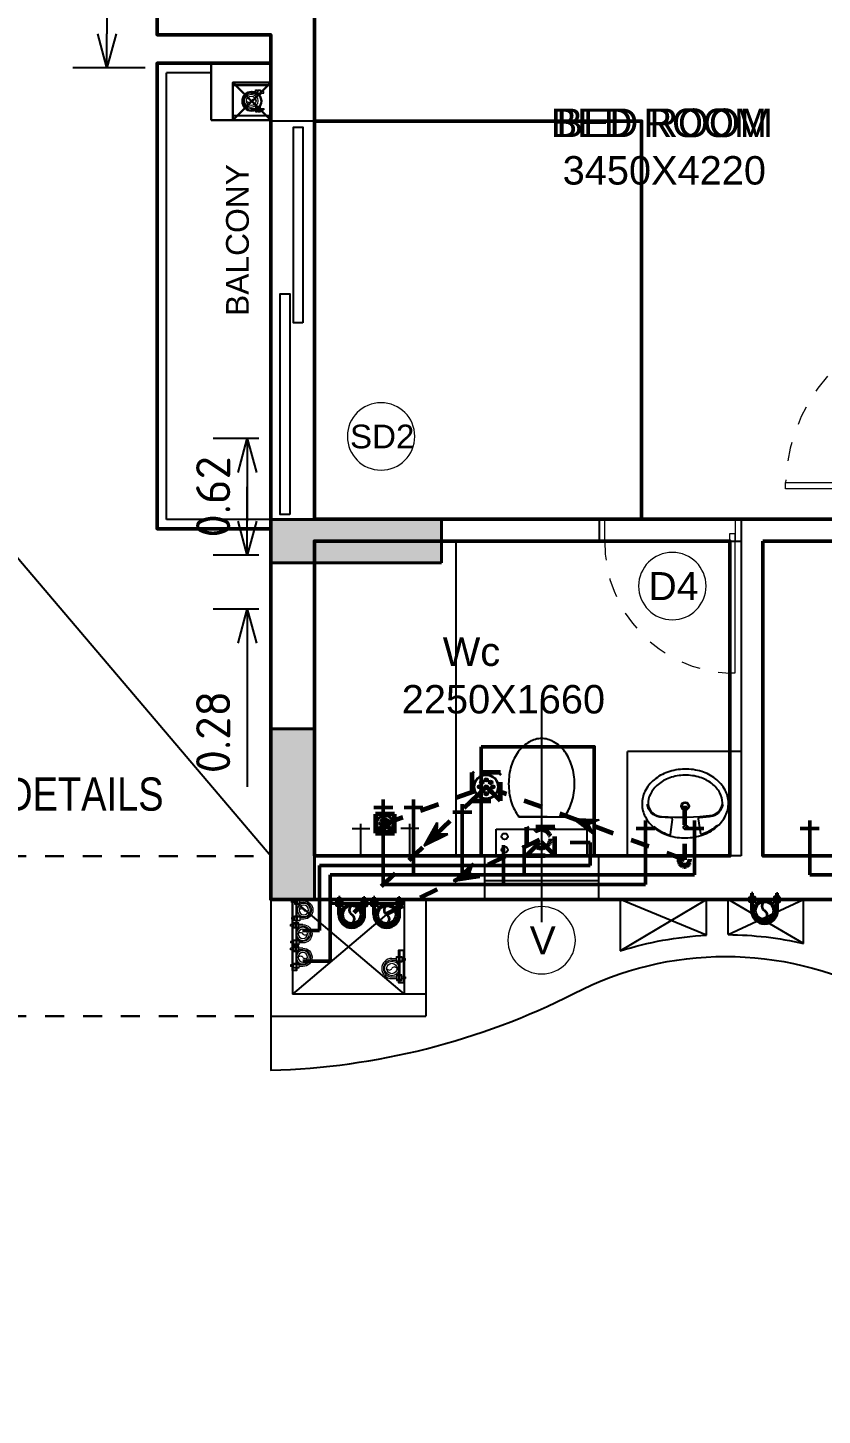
# Model space of a CAD drawing. Header units: inches. Extents: x 0 to 429, y 0 to 146.
# Drawn here: x 250.15 to 254.34, y 98.11 to 105.43 of the extents above; entities that cross this region are included whole.
import ezdxf
from ezdxf.enums import TextEntityAlignment as Align

# ---------------------------------------------------------------- set-up
doc = ezdxf.new("R2010")
doc.units = ezdxf.units.IN
doc.header["$MEASUREMENT"] = 0
doc.linetypes.add('Xr-4BHK-A-B-Typical-Sub$0$DASHED', pattern=[0.75, 0.5, -0.25])
doc.linetypes.add('Xr-4BHK-A-B-Typical-Sub$0$HIDDEN', pattern=[0.375, 0.25, -0.125])
doc.layers.get('DEFPOINTS').update_dxf_attribs({"lineweight": 18})
for name, color, linetype, lineweight in [('FLOOR01', 7, 'Continuous', 50), ('XR-4BHK-A-B-TYPICAL-SUB$0$CUTOUT', 6, 'Continuous', 30), ('XR-4BHK-A-B-TYPICAL-SUB$0$DOOR', 34, 'Continuous', 20), ('XR-4BHK-A-B-TYPICAL-SUB$0$LINE ABOVE', 6, 'Xr-4BHK-A-B-Typical-Sub$0$DASHED', 30), ('XR-4BHK-A-B-TYPICAL-SUB$0$PIPE', 30, 'Continuous', 30), ('XR-4BHK-A-B-TYPICAL-SUB$0$TOWER-COL', 1, 'Continuous', 40), ('XR-4BHK-A-B-TYPICAL-SUB$0$TOWER-COL-HATCH', 9, 'Continuous', 5), ('XR-4BHK-A-B-TYPICAL-SUB$0$WALL', 7, 'Continuous', 30)]:
    doc.layers.add(name, color=color, linetype=linetype, lineweight=lineweight)
doc.layers.add('XR-4BHK-A-B-TYPICAL-SUB$0$1PL-SHAFT-PIPE', color=7, linetype='Continuous')
doc.layers.add('XR-4BHK-A-B-TYPICAL-SUB$0$ELE', color=4, linetype='Continuous')
doc.layers.add('XR-4BHK-A-B-TYPICAL-SUB$0$SEWERARE LINE', color=7, linetype='Continuous', lineweight=35, true_color=0xca2d12)
doc.layers.add('XR-4BHK-A-B-TYPICAL-SUB$0$WATER SUPPLAY', color=7, linetype='Continuous', lineweight=0, true_color=0x00f000)
doc.styles.add('Sanvi Common', font='isocpeur.ttf')
doc.styles.add('Xr-4BHK-A-B-Typical-Sub$0$$0$DIM', font='arial.ttf', dxfattribs={"height": 4})
doc.styles.add('Xr-4BHK-A-B-Typical-Sub$0$$1$Standard', font='arial.ttf')
doc.styles.add('Xr-4BHK-A-B-Typical-Sub$0$DIM', font='arial.ttf')
doc.styles.add('Xr-4BHK-A-B-Typical-Sub$0$Standard', font='ARIALN.TTF')
doc.dimstyles.new('Sanvi Common', dxfattribs={"dimtxt": 0.18, "dimasz": 0.18, "dimexe": 0.18, "dimexo": 0.0625, "dimgap": 0.09, "dimtad": 1, "dimzin": 0, "dimdsep": 46, "dimtxsty": 'Sanvi Common', "dimblk": 'OPEN30', "dimcen": 0.09, "dimclrd": 68, "dimclre": 68, "dimclrt": 40, "dimadec": 0, "dimazin": 0, "dimtfac": 1, "dimtofl": 0, "dimtmove": 0, "dimatfit": 3, "dimldrblk": 'OPEN30', "dimfxl": 1, "dimtolj": 1, "dimtzin": 0, "dimarcsym": 0})

# ---------------------------------------------------------------- blocks, each defined once
blk = doc.blocks.new('Xr-4BHK-A-B-Typical-Sub$0$core typ')
at = {"layer": 'XR-4BHK-A-B-TYPICAL-SUB$0$ELE'}
blk.add_line((-3660.4, 0), (1665.9, -6264.8), dxfattribs=at)
at = {"layer": 'XR-4BHK-A-B-TYPICAL-SUB$0$LINE ABOVE'}
for p, q in [((-5325.2, -6265), (1665.2, -6265.2)), ((-5324.6, -7109.8), (1665.4, -7110))]:
    blk.add_line(p, q, dxfattribs=at)
blk = doc.blocks.new('Xr-4BHK-A-B-Typical-Sub$0$basin6')
blk.add_lwpolyline([(285.3, -227.3, 0.120605), (264.9, -143.3, 0.10507), (202.2, -66.9, 0.088649), (112.5, -18.2, 0.079738), (0.8, 0, 0.079738), (-111, -17.7, 0.088649), (-200.9, -65.9, 0.10507), (-264, -142.1, 0.120605), (-284.7, -226.1, 0.120605), (-264.3, -310.1, 0.10507), (-201.6, -386.5, 0.088649), (-112, -435.2, 0.079738), (-0.2, -453.4, 0.079738), (111.6, -435.7, 0.088649), (201.5, -387.5, 0.10507), (264.5, -311.3, 0.120605)], format="xyb", close=True)
for points in [[(-209.7, -80, -0.016805), (-197.8, -69.9, -0.092161), (-106, -21.4, -0.435128), (-99.7, -24.7), (-85.2, -123.6, -0.44775), (-92.4, -133.7, 0.015365), (-179.5, -141.3, 0.272514), (-249.3, -215.6, 0.272514)], [(210.3, -80, 0.016805), (198.4, -69.9, 0.092161), (106.6, -21.4, 0.435128), (100.3, -24.7), (85.8, -123.6, 0.396344), (97.2, -134.7, -0.011856), (170.2, -140.3, -0.340407), (250.3, -226.8)], [(-244.4, -216.7, 0.017243), (-244.7, -226.1, 0.120605), (-228.8, -291.7, 0.10507), (-176.6, -355.3, 0.088649), (-99.4, -397.2, 0.079738), (-0.1, -413.4, 0.079738), (99.2, -397.7, 0.088649), (176.6, -356.1, 0.10507), (229.1, -292.7, 0.120605), (245.3, -227.3, 0.120605)]]:
    blk.add_lwpolyline(points, format="xyb")
for centre, radius in [((0.3, -69.2), 14.5), ((1.4, -209.2), 26.4), ((1.4, -209.2), 21)]:
    blk.add_circle(centre, radius)
for centre, radius, start, end in [((-151.3, -237.7), 95.4, 106.29531, 167.27029), ((-3.5, -1750.2), 1613.5, 84.2769, 96.21233), ((155.4, -234.9), 90.2, 4.87746, 88.71858)]:
    blk.add_arc(centre, radius, start, end)
blk = doc.blocks.new('Xr-4BHK-A-B-Typical-Sub$0$1111')
for p, q in [((-6719.3, 24832.2), (-6719.3, 24832.2)), ((-6770.3, 24610.7), (-7008.8, 24610.7)), ((-6918.9, 24610.7), (-6770.3, 24610.7)), ((-7128.5, 24545.5), (-7128.5, 24404.3)), ((-6650.6, 24545.5), (-7128.5, 24545.5)), ((-6650.6, 24404.3), (-6650.6, 24545.5)), ((-7128.5, 24404.3), (-6650.6, 24404.3)), ((-6849.6, 24404.3), (-6849.6, 24404.3)), ((-6703, 24404.3), (-6703, 24404.3))]:
    blk.add_line(p, q)
at = {"extrusion": (0, 0, -1)}
for centre, major_axis, ratio, start_param, end_param in [((-6811.4, 24807.2), (175.8, 175.8), 1, 4.219591, 4.555787), ((-6859.2, 24842), (-134, 134), 1, 6.126583, 6.550859), ((-6889.6, 24895.3), (90.6, 90.6), 1, -1.303122, -0.785398), ((-6889.6, 24895.3), (-90.6, 90.6), 1, 0.785398, 1.303122), ((-6919.9, 24842), (134, 134), 1, -0.267674, 0.156602), ((-6967.7, 24807.2), (-175.8, 175.8), 1, 1.727398, 2.063595), ((-6735.9, 24784.5), (231.5, 231.5), 1, 3.926991, 4.219591), ((-7043.2, 24784.5), (231.5, 231.5), 1, 0.492798, 0.785398), ((-6735.9, 24784.5), (-231.5, 231.5), 1, 5.205187, 5.497787), ((-7043.2, 24784.5), (231.5, 231.5), 1, 0.785398, 1.077998), ((-6811.4, 24761.7), (-175.8, 175.8), 1, 4.868991, 5.205187), ((-6967.7, 24761.7), (-231.2, 91.4), 0.988951, 3.056609, 3.421062), ((-6859.2, 24726.9), (-134, 134), 1, 4.837165, 4.868991), ((-6694.7, 24507), (-11.5, 11.5), 1, 3.141593, 9.424778), ((-6694.7, 24437.2), (11.5, 11.5), 1, 1.570796326805002, 7.853981633984588)]:
    blk.add_ellipse(centre, major_axis=major_axis, ratio=ratio, start_param=start_param, end_param=end_param, dxfattribs=at)
blk = doc.blocks.new('Xr-4BHK-A-B-Typical-Sub$0$d-750')
at = {"layer": 'XR-4BHK-A-B-TYPICAL-SUB$0$DOOR'}
for p, q in [((0, 718.7), (0, 750)), ((0, 750), (115, 750)), ((115, 718.7), (0, 718.7)), ((115, 750), (115, 718.7)), ((0, 0), (0, 31.2)), ((0, 31.2), (115, 31.2)), ((115, 31.2), (115, 0)), ((115, 0), (0, 0))]:
    blk.add_line(p, q, dxfattribs=at)
blk.add_lwpolyline([(73.9, 34.2), (811.3, 34.2), (811.3, 59.2), (73.9, 59.2)], close=True, dxfattribs=at)
at = {"layer": 'XR-4BHK-A-B-TYPICAL-SUB$0$DOOR', "color": 8, "linetype": 'Xr-4BHK-A-B-Typical-Sub$0$HIDDEN', "extrusion": (0, 0, -1)}
blk.add_ellipse((125, 31.2), major_axis=(218.4, 652.1), ratio=0.99874, start_param=-0.33813, end_param=1.207251, dxfattribs=at)
blk = doc.blocks.new('Xr-4BHK-A-B-Typical-Sub$0$RWP')
at = {"layer": 'XR-4BHK-A-B-TYPICAL-SUB$0$CUTOUT'}
for p, q in [((0, 200), (200, 0)), ((200, 200), (0, 0))]:
    blk.add_line(p, q, dxfattribs=at)
blk.add_lwpolyline([(0, 0), (200, 0), (200, 200), (0, 200)], close=True, dxfattribs=at)
at = {"layer": 'XR-4BHK-A-B-TYPICAL-SUB$0$ELE'}
for p, q in [((0, 200), (0, 0)), ((25, 200), (25, 0))]:
    blk.add_line(p, q, dxfattribs=at)
at = {"layer": 'XR-4BHK-A-B-TYPICAL-SUB$0$PIPE'}
blk.add_circle((100, 100), 50, dxfattribs=at)
at = {"layer": 'XR-4BHK-A-B-TYPICAL-SUB$0$WALL'}
for p, q in [((0, 315), (300.3, 315)), ((0, 200), (0, 315)), ((300.3, 0), (300.3, 315)), ((0, 200), (185.3, 200)), ((185.3, 0), (185.3, 200))]:
    blk.add_line(p, q, dxfattribs=at)
blk = doc.blocks.new('Xr-4BHK-A-B-Typical-Sub$0$$0$DOOR NO')
at = {"lineweight": 0}
blk.add_circle((0, 0), 10, dxfattribs=at)
at = {"style": 'Xr-4BHK-A-B-Typical-Sub$0$$0$DIM'}
blk.add_attdef('X1', text='', height=9, dxfattribs=at).set_placement((0, 0), align=Align.MIDDLE_CENTER)
blk = doc.blocks.new('_Open30')
at = {"color": 0, "linetype": 'ByBlock', "lineweight": -2}
for p, q in [((-1, 0.268), (0, 0)), ((0, 0), (-1, -0.268)), ((0, 0), (-1, 0))]:
    blk.add_line(p, q, dxfattribs=at)
blk = doc.blocks.new('*D374')
at = {"color": 68, "lineweight": -2, "transparency": 16777216}
for p, q in [((251.3667, 103.2613), (251.1252, 103.2613)), ((251.3052, 103.0813), (251.3052, 102.8261)), ((251.3667, 102.6461), (251.1252, 102.6461))]:
    blk.add_line(p, q, dxfattribs=at)
at = {"layer": 'DEFPOINTS', "color": 0, "transparency": 16777216}
for p in [(251.4292, 103.2613), (251.3052, 102.6461), (251.4292, 102.6461)]:
    blk.add_point(p, dxfattribs=at)
at = {"color": 68, "lineweight": -2, "transparency": 16777216, "xscale": 0.18, "yscale": 0.18, "zscale": 0.18}
for p, rotation in [((251.3052, 103.2613), 90), ((251.3052, 102.6461), 270)]:
    blk.add_blockref('_Open30', p, dxfattribs=dict(at, rotation=rotation))
at = {"color": 40, "transparency": 16777216, "insert": (251.1252, 102.9537), "char_height": 0.18, "attachment_point": 5, "rotation": 90, "style": 'Sanvi Common'}
blk.add_mtext('\\A1;0.62', dxfattribs=at)
blk = doc.blocks.new('*D375')
at = {"color": 68, "lineweight": -2, "transparency": 16777216}
for p, q in [((251.3052, 102.8261), (251.3052, 103.0061)), ((251.3667, 102.6461), (251.1252, 102.6461)), ((251.3667, 102.3613), (251.1252, 102.3613)), ((251.3052, 102.1813), (251.3052, 101.4253))]:
    blk.add_line(p, q, dxfattribs=at)
at = {"layer": 'DEFPOINTS', "color": 0, "transparency": 16777216}
for p in [(251.4292, 102.6461), (251.3052, 102.3613), (251.4292, 102.3613)]:
    blk.add_point(p, dxfattribs=at)
at = {"color": 68, "lineweight": -2, "transparency": 16777216, "xscale": 0.18, "yscale": 0.18, "zscale": 0.18}
for p, rotation in [((251.3052, 102.6461), 270), ((251.3052, 102.3613), 90)]:
    blk.add_blockref('_Open30', p, dxfattribs=dict(at, rotation=rotation))
at = {"color": 40, "transparency": 16777216, "insert": (251.1252, 101.7133), "char_height": 0.18, "attachment_point": 5, "rotation": 90, "style": 'Sanvi Common'}
blk.add_mtext('\\A1;0.28', dxfattribs=at)
blk = doc.blocks.new('*D379')
at = {"color": 68, "lineweight": -2, "transparency": 16777216}
for p, q in [((250.7667, 107.6712), (250.3854, 107.6712)), ((250.5654, 107.4912), (250.5654, 105.3963)), ((250.7667, 105.2163), (250.3854, 105.2163))]:
    blk.add_line(p, q, dxfattribs=at)
at = {"layer": 'DEFPOINTS', "color": 0, "transparency": 16777216}
for p in [(250.8292, 107.6712), (250.5654, 105.2163), (250.8292, 105.2163)]:
    blk.add_point(p, dxfattribs=at)
at = {"color": 68, "lineweight": -2, "transparency": 16777216, "xscale": 0.18, "yscale": 0.18, "zscale": 0.18}
for p, rotation in [((250.5654, 107.6712), 90), ((250.5654, 105.2163), 270)]:
    blk.add_blockref('_Open30', p, dxfattribs=dict(at, rotation=rotation))
at = {"color": 40, "transparency": 16777216, "insert": (250.3854, 106.4438), "char_height": 0.18, "attachment_point": 5, "rotation": 90, "style": 'Sanvi Common'}
blk.add_mtext('\\A1;2.45', dxfattribs=at)
blk = doc.blocks.new('Xr-4BHK-A-B-Typical-Sub$0$REV.CO.')
at = {"layer": 'XR-4BHK-A-B-TYPICAL-SUB$0$TOWER-COL-HATCH'}
for points in [[(459366.1, 17980.2), (459596.1, 17980.2), (459596.1, 17079.7), (459366.1, 17079.7)], [(459596.1, 16205.2), (459596.1, 15975.2), (458695.7, 15975.2), (458695.7, 16205.2)]]:
    blk.add_hatch(color=256, dxfattribs=at).paths.add_polyline_path(points)
at = {"layer": 'XR-4BHK-A-B-TYPICAL-SUB$0$TOWER-COL'}
for points in [[(459366.1, 17079.7), (459596.1, 17079.7), (459596.1, 17980.2), (459366.1, 17980.2)], [(458695.7, 16205.2), (458695.7, 15975.2), (459596.1, 15975.2), (459596.1, 16205.2)]]:
    blk.add_lwpolyline(points, close=True, dxfattribs=at)
blk = doc.blocks.new('Xr-4BHK-A-B-Typical-Sub$0$CI100')
at = {"layer": 'XR-4BHK-A-B-TYPICAL-SUB$0$SEWERARE LINE', "ltscale": 100}
for p, q in [((-78.9, 0), (-78.9, 11.5)), ((-74, 60.7), (-74, 11.5)), ((-66, 60.7), (-66, 11.5)), ((-61.1, 0), (-61.1, 11.5)), ((61.1, 0), (61.1, 11.5)), ((66, 60.7), (66, 11.5)), ((74, 60.7), (74, 11.5)), ((78.9, 0), (78.9, 11.5)), ((-78.9, -15.5), (-78.9, -4)), ((-74, 0), (-74, -4)), ((-74, -15.5), (-74, -37.3)), ((-74, -16.8), (-74, -37.3)), ((-66, -37.3), (-74, -37.3)), ((-66, 0), (-66, -4)), ((-66, -15.5), (-66, -37.3)), ((-66, -16.8), (-66, -37.3)), ((-61.1, -15.5), (-61.1, -4)), ((61.1, -15.5), (61.1, -4)), ((66, 0), (66, -4)), ((66, -15.5), (66, -37.3)), ((66, -16.8), (66, -37.3)), ((66, -37.3), (74, -37.3)), ((74, 0), (74, -4)), ((74, -15.5), (74, -37.3)), ((74, -16.8), (74, -37.3)), ((78.9, -15.5), (78.9, -4))]:
    blk.add_line(p, q, dxfattribs=at)
for points in [[(-85.4, 0), (-54.6, 0), (-54.6, 11.5), (-85.4, 11.5)], [(85.4, 0), (54.6, 0), (54.6, 11.5), (85.4, 11.5)], [(-85.4, -15.5), (-54.6, -15.5), (-54.6, -4), (-85.4, -4)], [(85.4, -15.5), (54.6, -15.5), (54.6, -4), (85.4, -4)]]:
    blk.add_lwpolyline(points, close=True, dxfattribs=at)
for radius in [60.7, 50]:
    blk.add_circle((0, 60.7), radius, dxfattribs=at)
for centre, radius, start, end in [((0, 60.7), 74, 0, 180), ((0, 60.7), 66, 0, 180), ((13.9, 85.7), 28.6, 119.0199, 240.9801), ((-13.9, 35.7), 28.6, 299.0199, 60.9801)]:
    blk.add_arc(centre, radius, start, end, dxfattribs=at)
blk = doc.blocks.new('Xr-4BHK-A-B-Typical-Sub$0$CI50')
at = {"layer": 'XR-4BHK-A-B-TYPICAL-SUB$0$WATER SUPPLAY', "ltscale": 100}
for p, q in [((-53.2, 2), (-53.2, 13.5)), ((-48.3, 35), (-48.3, 13.5)), ((-48.3, 2), (-48.3, -2)), ((-40.3, 35), (-40.3, 13.5)), ((-40.3, 2), (-40.3, -2)), ((-35.4, 2), (-35.4, 13.5)), ((35.4, 2), (35.4, 13.5)), ((40.3, 35), (40.3, 13.5)), ((40.3, 2), (40.3, -2)), ((48.3, 35), (48.3, 13.5)), ((48.3, 2), (48.3, -2)), ((53.2, 2), (53.2, 13.5)), ((-53.2, -13.5), (-53.2, -2)), ((-48.3, -13.5), (-48.3, -30.6)), ((-48.3, -14.8), (-48.3, -30.6)), ((-40.3, -30.6), (-48.3, -30.6)), ((-40.3, -13.5), (-40.3, -30.6)), ((-40.3, -14.8), (-40.3, -30.6)), ((-35.4, -13.5), (-35.4, -2)), ((35.4, -13.5), (35.4, -2)), ((40.3, -13.5), (40.3, -30.6)), ((40.3, -14.8), (40.3, -30.6)), ((40.3, -30.6), (48.3, -30.6)), ((48.3, -13.5), (48.3, -30.6)), ((48.3, -14.8), (48.3, -30.6)), ((53.2, -13.5), (53.2, -2))]:
    blk.add_line(p, q, dxfattribs=at)
at = {"layer": 'XR-4BHK-A-B-TYPICAL-SUB$0$WATER SUPPLAY', "ltscale": 100, "elevation": 0}
for points in [[(-57.9, 2), (-30.9, 2), (-30.9, 13.5), (-57.9, 13.5)], [(57.9, 2), (30.9, 2), (30.9, 13.5), (57.9, 13.5)], [(-57.9, -13.5), (-30.9, -13.5), (-30.9, -2), (-57.9, -2)], [(57.9, -13.5), (30.9, -13.5), (30.9, -2), (57.9, -2)]]:
    blk.add_lwpolyline(points, close=True, dxfattribs=at)
at = {"layer": 'XR-4BHK-A-B-TYPICAL-SUB$0$WATER SUPPLAY', "ltscale": 100}
for radius in [35, 25]:
    blk.add_circle((0, 35), radius, dxfattribs=at)
for centre, radius, start, end in [((0, 35), 48.3, 0, 180), ((0, 35), 40.3, 360, 180), ((6.9, 47.5), 14.3, 119.0199, 240.9801), ((-6.9, 22.5), 14.3, 299.0199, 60.9801)]:
    blk.add_arc(centre, radius, start, end, dxfattribs=at)
blk = doc.blocks.new('Xr-4BHK-A-B-Typical-Sub$0$A6')
at = {"linetype": 'Continuous', "lineweight": -3}
h = blk.add_hatch(dxfattribs=at)
h.set_pattern_fill('ANSI31', color=8, scale=51.850019, angle=269.98621, style=0)
h.set_pattern_definition([(314.9862146, (-3558.9815, 121585.5365), (4.58404006, 4.58183475), [])])
h.paths.add_polyline_path([(-42.5, 41.5), (0, 0), (-42.5, -41.5), (91.7, 0)])
for p, q in [((-42.5, 41.5), (0, 0)), ((91.7, 0), (-42.5, 41.5)), ((-42.5, -41.5), (0, 0)), ((0, 0), (91.7, 0)), ((91.7, 0), (-42.5, -41.5))]:
    blk.add_line(p, q, dxfattribs=at)
blk = doc.blocks.new('Xr-4BHK-A-B-Typical-Sub$0$FT 100')
at = {"linetype": 'Continuous'}
blk.add_ellipse((0, 0), major_axis=(63.4, -2.9), ratio=1, start_param=0.046079, end_param=6.329264, dxfattribs=at)
for centre in [(-36.7, 0), (-23.3, 23.3), (0, 35.4), (0, 0), (23.3, 23.3), (36.7, 0), (-23.3, -23.3), (0, -35.4), (23.3, -23.3)]:
    blk.add_ellipse(centre, major_axis=(7.97, 0), ratio=1)
blk = doc.blocks.new('Xr-4BHK-A-B-Typical-Sub$0$A$C14D55273')
at = {"layer": 'XR-4BHK-A-B-TYPICAL-SUB$0$WATER SUPPLAY', "lineweight": 50}
for p, q in [((12186.2, -2395), (12043.1, -2395)), ((12043.1, -2395), (12043.1, -2849.5)), ((12188.2, -2556.9), (12098.2, -2556.9)), ((12098.2, -2556.9), (12098.2, -2899.5)), ((9513.3, -2849.5), (8032.1, -2849.5)), ((9513.3, -3136.8), (9513.3, -2849.5)), ((10121.7, -2849.5), (12043.1, -2849.5)), ((10121.7, -3136.8), (10121.7, -2849.5)), ((10379.2, -2799.5), (11762.7, -2799.5)), ((10379.2, -3136.8), (10379.2, -2799.5)), ((11019, -3006.4), (11019, -2849.5)), ((11128.6, -3006.4), (11128.6, -2799.5)), ((11345.7, -3223.5), (11345.7, -2849.5)), ((11602.9, -3248.1), (11602.9, -2849.5)), ((11762.7, -3248.1), (11762.7, -2799.5)), ((10671.8, -2899.5), (12098.2, -2899.5)), ((10671.8, -2899.5), (10671.8, -3020.1)), ((10671.8, -3020.1), (10776.5, -3020.1)), ((9463.3, -3094.3), (9563.3, -3094.3)), ((10171.7, -3094.3), (10071.7, -3094.3)), ((10429.2, -3094.3), (10329.2, -3094.3)), ((11395.7, -3181), (11295.7, -3181)), ((11652.9, -3205.6), (11552.9, -3205.6)), ((11812.7, -3205.6), (11712.7, -3205.6))]:
    blk.add_line(p, q, dxfattribs=at)
blk = doc.blocks.new('Xr-4BHK-A-B-Typical-Sub$0$A$C2521575D')
at = {"layer": 'XR-4BHK-A-B-TYPICAL-SUB$0$1PL-SHAFT-PIPE'}
for p, q in [((20261.7, 2542.2), (20261.7, 2167.6)), ((20828.6, 2521.2), (20448.5, 2521.2)), ((20807.6, 2271.6), (20807.6, 2100.3))]:
    blk.add_line(p, q, dxfattribs=at)
for points in [[(20240.7, 2542.2), (20240.7, 2167.6), (20265.7, 2167.6), (20265.7, 2542.2)], [(20828.6, 2542.2), (20448.5, 2542.3), (20448.5, 2517.2), (20828.6, 2517.2)], [(20828.6, 2271.6), (20828.6, 2100.3), (20803.6, 2100.3), (20803.6, 2271.6)]]:
    blk.add_lwpolyline(points, close=True, dxfattribs=at)
at = {"layer": 'XR-4BHK-A-B-TYPICAL-SUB$0$SEWERARE LINE', "linetype": 'Xr-4BHK-A-B-Typical-Sub$0$HIDDEN', "lineweight": 60, "ltscale": 200}
for p, q in [((21339.3, 3059.2), (21189.3, 3209.2)), ((21189.3, 3059.2), (21339.3, 3209.2)), ((21218.3, 3090.4), (20555.6, 2459.6)), ((20730.4, 2940.3), (21204.6, 3112.5)), ((22310.1, 2749.7, 0), (21323.9, 3112.3, 0)), ((22310.1, 3033.7), (22310.1, 2749.7, 0)), ((20780.4, 2890.3), (20680.4, 2990.3)), ((20680.4, 2890.3), (20780.4, 2990.3)), ((20735.6, 2462.5), (21553.3, 2860.2, 0)), ((21626.1, 2771.8), (21476.1, 2921.8)), ((21476.1, 2771.8), (21626.1, 2921.8))]:
    blk.add_line(p, q, dxfattribs=at)
for points in [[(21339.3, 3209.2), (21189.3, 3209.2), (21189.3, 3059.2), (21339.3, 3059.2)], [(20780.4, 2990.3), (20680.4, 2990.3), (20680.4, 2890.3), (20780.4, 2890.3)], [(21626.1, 2921.8), (21476.1, 2921.8), (21476.1, 2771.8), (21626.1, 2771.8)]]:
    blk.add_lwpolyline(points, close=True, dxfattribs=at)
blk.add_circle((21552.9, 2860), 50, dxfattribs=at)
for centre, radius, start, end in [((22310.1, 2744.2, 0), 30, 146.44269, 33.55731), ((22310.1, 2749.7, 0), 27.3, 156.0932, 23.9068)]:
    blk.add_arc(centre, radius, start, end, dxfattribs=at)
at = {"layer": 'XR-4BHK-A-B-TYPICAL-SUB$0$1PL-SHAFT-PIPE', "rotation": 90}
blk.add_blockref('Xr-4BHK-A-B-Typical-Sub$0$CI50', (20060.8, 6751.7), dxfattribs=at)
at = {"layer": 'XR-4BHK-A-B-TYPICAL-SUB$0$1PL-SHAFT-PIPE'}
for name, p, xscale, yscale, zscale, rotation in [('Xr-4BHK-A-B-Typical-Sub$0$CI100', (22732.1, 2538.3), 0.9404999999969732, 0.9404999999969732, 0.9404999999969732, 180), ('Xr-4BHK-A-B-Typical-Sub$0$CI100', (20555.6, 2517.5), 0.9404999999969732, 0.9404999999969732, 0.9404999999969732, 180), ('Xr-4BHK-A-B-Typical-Sub$0$CI100', (20740, 2517.2), 0.9404999999969732, 0.9404999999969732, 0.9404999999969732, 180), ('Xr-4BHK-A-B-Typical-Sub$0$CI50', (20805.4, 2175.9), 1.099999999976717, 1.099999999976717, 1.099999999976717, 90)]:
    blk.add_blockref(name, p, dxfattribs=dict(at, xscale=xscale, yscale=yscale, zscale=zscale, rotation=rotation))
at = {"layer": 'XR-4BHK-A-B-TYPICAL-SUB$0$1PL-SHAFT-PIPE', "xscale": -1, "rotation": 270}
for p in [(20267.7, 2484.3), (20262.8, 2358.7), (20262.8, 2234.8)]:
    blk.add_blockref('Xr-4BHK-A-B-Typical-Sub$0$CI50', p, dxfattribs=at)
at = {"layer": 'XR-4BHK-A-B-TYPICAL-SUB$0$SEWERARE LINE', "linetype": 'Xr-4BHK-A-B-Typical-Sub$0$HIDDEN', "lineweight": 60, "ltscale": 200, "rotation": 90}
blk.add_blockref('Xr-4BHK-A-B-Typical-Sub$0$FT 100', (21264.3, 3134.2), dxfattribs=at)
at = {"layer": 'XR-4BHK-A-B-TYPICAL-SUB$0$SEWERARE LINE', "linetype": 'Xr-4BHK-A-B-Typical-Sub$0$HIDDEN', "lineweight": 60, "ltscale": 200, "extrusion": (-5.62196e-09, -1.55015e-08, 1), "rotation": 160.0793134865189}
blk.add_blockref('Xr-4BHK-A-B-Typical-Sub$0$A6', (21805.7, 2935.6, 0), dxfattribs=at)
at = {"layer": 'XR-4BHK-A-B-TYPICAL-SUB$0$SEWERARE LINE', "linetype": 'Xr-4BHK-A-B-Typical-Sub$0$HIDDEN', "lineweight": 60, "ltscale": 200, "xscale": 0.6666666666715173, "yscale": 0.6666666666715173, "zscale": 0.6666666666715173, "rotation": 90}
blk.add_blockref('Xr-4BHK-A-B-Typical-Sub$0$FT 100', (20730.4, 2940.3), dxfattribs=at)
at = {"layer": 'XR-4BHK-A-B-TYPICAL-SUB$0$SEWERARE LINE', "linetype": 'Xr-4BHK-A-B-Typical-Sub$0$HIDDEN', "lineweight": 60, "ltscale": 200, "extrusion": (1.13602e-08, -1.19519e-08, 1), "rotation": 223.5598119456764}
blk.add_blockref('Xr-4BHK-A-B-Typical-Sub$0$A6', (21003.5, 2885.8, 0), dxfattribs=at)
at = {"layer": 'XR-4BHK-A-B-TYPICAL-SUB$0$SEWERARE LINE', "linetype": 'Xr-4BHK-A-B-Typical-Sub$0$HIDDEN', "lineweight": 60, "ltscale": 200, "extrusion": (7.22204e-09, -1.48238e-08, 1), "rotation": 205.9886997885917}
blk.add_blockref('Xr-4BHK-A-B-Typical-Sub$0$A6', (21174.6, 2676.1, 0), dxfattribs=at)
at = {"layer": 'XR-4BHK-A-B-TYPICAL-SUB$0$WATER SUPPLAY', "rotation": 180}
blk.add_blockref('Xr-4BHK-A-B-Typical-Sub$0$A$C14D55273', (32483.9, -180.6), dxfattribs=at)

msp = doc.modelspace()

# ---------------------------------------------------------------- linework, layer by layer
for p, q in [((250.8292, 107.085), (250.8292, 105.3901)), ((251.6592, 104.935), (251.6592, 105.5051)), ((250.8292, 105.3901), (251.4292, 105.3901)), ((251.4292, 105.2401), (251.4292, 105.3901)), ((251.1143, 105.2401), (250.8292, 105.2401)), ((250.8292, 102.7851), (250.8292, 105.2401)), ((251.1143, 105.1901), (250.8792, 105.1901)), ((250.8792, 102.8351), (250.8792, 105.1901)), ((251.4292, 104.935), (251.4292, 105.1251)), ((251.6592, 104.935), (251.4292, 104.935)), ((251.4292, 102.8351), (251.4292, 104.935)), ((251.6592, 104.935), (251.6592, 102.8351)), ((251.4292, 102.8351), (250.8792, 102.8351)), ((251.4292, 102.8351), (253.1597, 102.8351)), ((251.4292, 100.8301), (251.4292, 102.8351)), ((253.1597, 102.8351), (253.1597, 102.7201)), ((253.9092, 102.835), (255.1092, 102.835)), ((253.9092, 102.835), (253.9092, 101.06)), ((251.4292, 102.7851), (250.8292, 102.7851)), ((251.6592, 102.7201), (253.1597, 102.7201)), ((251.6592, 101.0601), (251.6592, 102.7201)), ((252.4063, 101.06), (252.4063, 102.72)), ((253.1592, 102.72), (253.9092, 102.72)), ((254.0242, 102.72), (256.3397, 102.72)), ((254.0242, 102.72), (254.0242, 101.06)), ((252.8563, 101.8768), (252.8563, 100.71)), ((253.9092, 101.61), (253.3092, 101.61)), ((253.3092, 101.06), (253.3092, 101.61)), ((251.8573, 101.2049), (251.9512, 101.2049)), ((251.9043, 101.0601), (251.9043, 101.2294)), ((252.2087, 101.2049), (252.1148, 101.2049)), ((252.1618, 101.0601), (252.1618, 101.2294)), ((254.2223, 101.2048), (254.3162, 101.2048)), ((254.2693, 101.06), (254.2693, 101.2293)), ((252.5563, 101.0601), (251.6592, 101.0601)), ((253.1563, 101.0601), (252.5563, 101.0601)), ((252.5563, 101.0601), (252.5563, 100.8301)), ((253.1563, 101.0601), (253.1563, 100.83)), ((253.9092, 101.06), (253.1563, 101.0601)), ((254.9213, 101.06), (254.0242, 101.06)), ((253.1563, 100.9601), (252.5563, 100.9601)), ((252.5563, 100.9301), (253.1563, 100.9301)), ((251.4292, 100.8301), (251.4292, 100.2153)), ((252.5563, 100.8301), (251.5442, 100.83)), ((251.5442, 100.83), (251.5442, 100.3303)), ((251.5442, 100.83), (252.1321, 100.3303)), ((252.1321, 100.83), (251.5442, 100.3303)), ((252.1321, 100.8301), (252.1321, 100.3303)), ((252.2471, 100.8301), (252.2471, 100.3303)), ((252.5563, 100.8301), (253.1563, 100.8301)), ((254.9213, 100.83), (253.1563, 100.83)), ((253.2713, 100.83), (253.2713, 100.5595)), ((253.7255, 100.6422), (253.2713, 100.83)), ((253.2713, 100.5595), (253.7255, 100.83)), ((253.7255, 100.6422), (253.7255, 100.83)), ((253.8405, 100.645), (253.8405, 100.83)), ((254.2372, 100.5988), (253.8405, 100.83)), ((253.8405, 100.645), (254.2372, 100.83)), ((254.2372, 100.5988), (254.2372, 100.83)), ((252.2471, 100.3303), (251.5442, 100.3303)), ((252.2471, 100.3303), (252.2471, 100.2153)), ((251.4292, 100.2153), (252.2471, 100.2153))]:
    msp.add_line(p, q)
for points in [[(251.5985, 103.8712), (251.5485, 103.8712), (251.5485, 104.9032), (251.5985, 104.9032)], [(251.5292, 102.8606), (251.4792, 102.8606), (251.4792, 104.0252), (251.5292, 104.0252)]]:
    msp.add_lwpolyline(points, close=True)
for points in [[(253.2713, 100.5595, -0.06273), (253.7255, 100.6422, -0.06273)], [(253.8405, 100.645, -0.054211), (254.2372, 100.5988)], [(251.4292, 100.2153), (251.4292, 99.93, 0.111051), (253.0276, 100.3346, -0.244497), (254.6259, 100.3346, 0.111051), (256.2242, 99.93, -74.791831)]]:
    msp.add_lwpolyline(points, format="xyb")
at = {"layer": 'FLOOR01', "color": 246}
msp.add_line((253.0847, 102.72), (253.8347, 102.72), dxfattribs=at)
at = {"layer": 'FLOOR01', "color": 230}
msp.add_lwpolyline([(261.4142, 112.8254), (256.7747, 112.8254), (256.7747, 113.1454), (252.1492, 113.1454), (252.1492, 111.5909), (253.1592, 111.5904), (253.1592, 110.0284), (252.2592, 110.0284), (251.4293, 110.0392), (251.4293, 107.0854), (250.8292, 107.0854), (250.8292, 105.3904), (251.4292, 105.3904), (251.4292, 100.8304), (256.2242, 100.8303), (256.2242, 100.1409), (258.1792, 100.1409), (258.1792, 99.5404), (259.3792, 99.5404), (259.3792, 98.1104), (263.7842, 98.1104)], dxfattribs=at)
at = {"layer": 'FLOOR01', "color": 181}
msp.add_lwpolyline([(245.1234, 112.2257), (246.1042, 112.2257), (246.1042, 107.3254), (249.7642, 107.3252), (249.7634, 111.5904), (253.1592, 111.5904), (253.1592, 110.1206), (251.4292, 110.1206), (251.4292, 107.0859), (250.8292, 107.0854), (250.8292, 105.3904), (251.4292, 105.3904), (251.4292, 100.8304), (256.2242, 100.8304), (256.2242, 100.1409), (258.1792, 100.1409), (258.1792, 99.5404), (259.3796, 99.5404), (259.3792, 98.1104), (263.7842, 98.1104)], dxfattribs=at)
at = {"layer": 'FLOOR01', "color": 150}
msp.add_lwpolyline([(251.6592, 102.8354), (255.1092, 102.8354), (255.1092, 106.8554), (251.6592, 106.8554)], close=True, dxfattribs=at)
at = {"layer": 'FLOOR01', "color": 35}
msp.add_lwpolyline([(251.4292, 105.2404), (250.8292, 105.2404), (250.8292, 102.7854), (251.4292, 102.7854)], close=True, dxfattribs=at)
at = {"layer": 'FLOOR01', "color": 103}
msp.add_lwpolyline([(251.6592, 104.9354), (253.3842, 104.9354), (253.3842, 102.8354), (251.6592, 102.8354)], close=True, dxfattribs=at)
at = {"layer": 'FLOOR01', "color": 81}
for points in [[(251.6592, 101.0604), (253.85, 101.0604), (253.85, 102.7204), (251.6592, 102.7204)], [(254.0242, 102.7204), (256.1092, 102.7204), (256.1092, 101.0604), (254.0242, 101.0604)]]:
    msp.add_lwpolyline(points, close=True, dxfattribs=at)
at = {"layer": 'FLOOR01', "color": 128}
msp.add_lwpolyline([(252.5383, 101.6354), (253.1348, 101.6354), (253.1348, 101.0604), (252.5383, 101.0604)], close=True, dxfattribs=at)

# ---------------------------------------------------------------- block references
at = {"xscale": 0.001, "yscale": 0.001, "zscale": 0.001}
for name, p in [('Xr-4BHK-A-B-Typical-Sub$0$A$C2521575D', (231.3004, 98.2906)), ('Xr-4BHK-A-B-Typical-Sub$0$core typ', (249.7638, 107.3248))]:
    msp.add_blockref(name, p, dxfattribs=at)
for name, p, xscale, yscale, zscale, rotation in [('Xr-4BHK-A-B-Typical-Sub$0$REV.CO.', (711.0253, 118.8103), 0.001, 0.001, 0.001, 180), ('Xr-4BHK-A-B-Typical-Sub$0$RWP', (251.4293, 104.9397), 0.001, 0.001, 0.001, 89.99999999999999), ('Xr-4BHK-A-B-Typical-Sub$0$basin6', (253.6179, 101.1552), 0.0008000000005451249, 0.0008000000005451249, 0.0008000000005451249, 181.0950680543812)]:
    msp.add_blockref(name, p, dxfattribs=dict(xscale=xscale, yscale=yscale, zscale=zscale, rotation=rotation))
at = {"extrusion": (0, 0, -1)}
for name, p, xscale, yscale, zscale, rotation in [('Xr-4BHK-A-B-Typical-Sub$0$d-750', (-255.2242, 102.95), 0.001333333333335759, 0.001333333333335759, -0.00133333333343756, 359.9999999471602), ('Xr-4BHK-A-B-Typical-Sub$0$d-750', (-253.9092, 102.835), 0.001000064621199273, 0.001000064621199273, -0.001000064621278096, 269.9999999470595), ('Xr-4BHK-A-B-Typical-Sub$0$1111', (-245.9672, 76.6557), 0.001, 0.001, -0.001, 359.9999998932783)]:
    msp.add_blockref(name, p, dxfattribs=dict(at, xscale=xscale, yscale=yscale, zscale=zscale, rotation=rotation))
ref = msp.add_blockref('Xr-4BHK-A-B-Typical-Sub$0$$0$DOOR NO', (252.0104, 103.2725), dxfattribs=dict(xscale=-0.01777999999999997, yscale=0.01778, zscale=0.01778, rotation=180))
ref.add_attrib('X1', 'SD2', dxfattribs={"height": 0.125, "style": 'Xr-4BHK-A-B-Typical-Sub$0$$1$Standard'}).set_placement((252.0164, 103.272), align=Align.MIDDLE_CENTER)
ref = msp.add_blockref('Xr-4BHK-A-B-Typical-Sub$0$$0$DOOR NO', (253.5462, 102.483), dxfattribs=dict(xscale=-0.01778, yscale=0.01778, zscale=0.01778, rotation=180))
ref.add_attrib('X1', 'D4', dxfattribs={"height": 0.14817, "style": 'Xr-4BHK-A-B-Typical-Sub$0$$1$Standard'}).set_placement((253.5522, 102.483), align=Align.MIDDLE_CENTER)
ref = msp.add_blockref('Xr-4BHK-A-B-Typical-Sub$0$$0$DOOR NO', (252.857, 100.6154), dxfattribs=dict(xscale=-0.01778, yscale=0.01778, zscale=0.01778, rotation=180))
ref.add_attrib('X1', 'V', dxfattribs={"height": 0.1482, "style": 'Xr-4BHK-A-B-Typical-Sub$0$$1$Standard'}).set_placement((252.8629, 100.6154), align=Align.MIDDLE_CENTER)

# ---------------------------------------------------------------- texts
for s, height, style, p in [('BED ROOM', 0.15, 'Xr-4BHK-A-B-Typical-Sub$0$DIM', (252.9049, 104.8512)), ('3450X4220', 0.15, 'Xr-4BHK-A-B-Typical-Sub$0$DIM', (252.9679, 104.6006)), (' Wc', 0.15, 'Xr-4BHK-A-B-Typical-Sub$0$DIM', (252.2777, 102.062)), ('2250X1660', 0.15, 'Xr-4BHK-A-B-Typical-Sub$0$DIM', (252.1196, 101.8114)), ('ELEVATION FEATURE AS/DETAILS', 0.175, 'Xr-4BHK-A-B-Typical-Sub$0$Standard', (247.5334, 101.2988))]:
    msp.add_text(s, height=height, dxfattribs=dict(style=style)).set_placement(p)
at = {"style": 'Xr-4BHK-A-B-Typical-Sub$0$DIM'}
msp.add_text('BALCONY', height=0.12, rotation=90, dxfattribs=at).set_placement((251.313, 103.9075))
at = {"layer": 'FLOOR01', "color": 150, "style": 'Xr-4BHK-A-B-Typical-Sub$0$DIM'}
msp.add_text('BED ROOM', height=0.15, dxfattribs=at).set_placement((252.9357, 104.8515))
at = {"layer": 'FLOOR01', "color": 81, "style": 'Xr-4BHK-A-B-Typical-Sub$0$DIM'}
msp.add_text(' Wc', height=0.15, dxfattribs=at).set_placement((252.2777, 102.0624))

# ---------------------------------------------------------------- dimensions: what is measured, and where the dimension line sits
at = {"color": 2}
for base, p1, p2, picture, middle in [((250.5654, 105.2163), (250.8292, 107.6712), (250.8292, 105.2163), '*D379', (250.3854, 106.4438)), ((251.3052, 102.6461), (251.4292, 103.2613), (251.4292, 102.6461), '*D374', (251.1252, 102.9537)), ((251.3052, 102.3613), (251.4292, 102.6461), (251.4292, 102.3613), '*D375', (251.1252, 101.7133))]:
    dim = msp.add_linear_dim(base=base, p1=p1, p2=p2, angle=90, dimstyle='Sanvi Common', dxfattribs=at)
    dim.commit()
    dim.dimension.update_dxf_attribs({"geometry": picture, "text_midpoint": middle})

doc.saveas('drawing.dxf')
